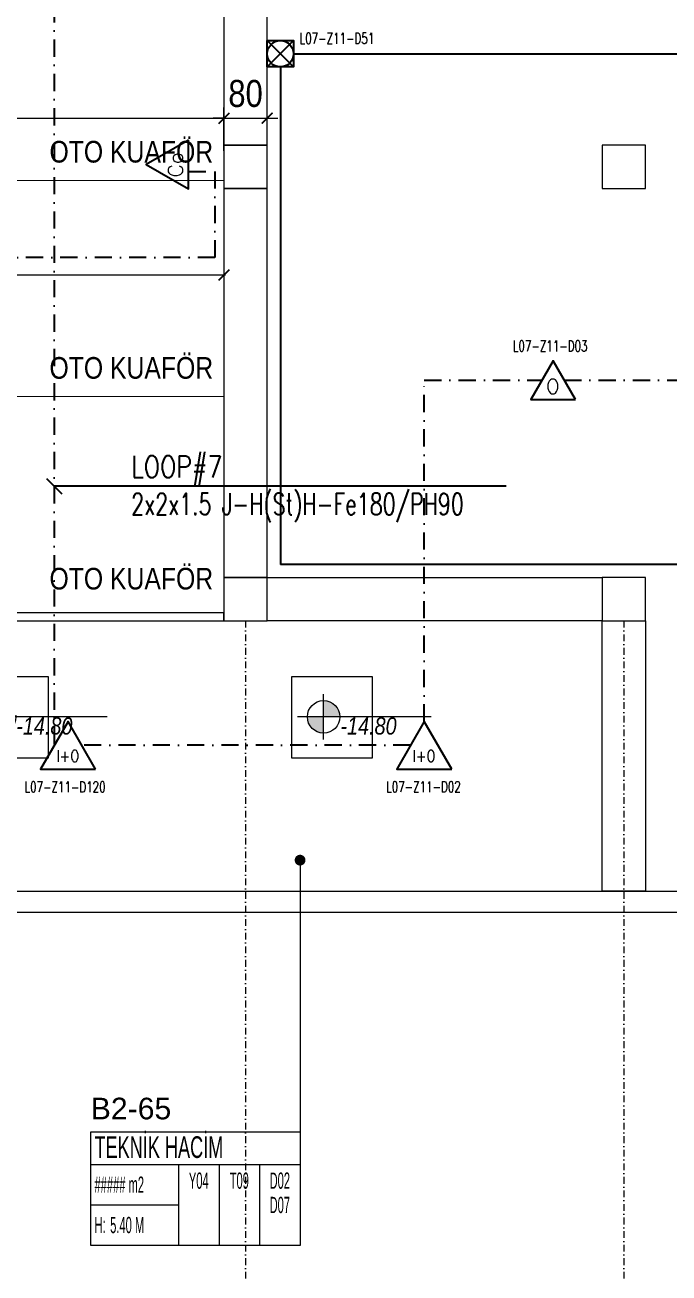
# Model space of a CAD drawing. Header units: metres. Extents: x -19121 to 152404, y -12107 to 29421.
# Drawn here: x 8772 to 9964, y -1207 to 1103 of the extents above; entities that cross this region are included whole.
import ezdxf
from ezdxf.enums import TextEntityAlignment as Align

# ---------------------------------------------------------------- set-up
doc = ezdxf.new("R2010")
doc.units = ezdxf.units.M
doc.header["$LTSCALE"] = 50
doc.header["$MEASUREMENT"] = 0
for name, pattern in [('DASHDOT', [25.4, 12.7, -6.35, 0, -6.35]), ('DASHDOT2', [0.5, 0.25, -0.125, 0, -0.125]), ('HIDDEN', [0.375, 0.25, -0.125])]:
    doc.linetypes.add(name, pattern=pattern)
doc.layers.get('0').update_dxf_attribs({"color": 9, "lineweight": 9})
for name, color, linetype, lineweight in [('00', 9, 'Continuous', 9), ('01', 9, 'Continuous', 9), ('06D', 9, 'Continuous', 9), ('21', 9, 'Continuous', 9), ('21_mahal200', 9, 'Continuous', 9), ('24', 9, 'DASHDOT2', 9), ('25', 9, 'Continuous', 9), ('E-DEDEKTÖR NUMARALARI', 20, 'Continuous', 30), ('E-DUVAR TİPİ FLAŞÖR', 7, 'Continuous', 30), ('E-KABLO', 7, 'Continuous', 30), ('E-KARBONMONOKSİT DEDEKTÖRÜ', 7, 'Continuous', 30), ('E-KOMBİNE DEDEKTÖR (ISI+OPTİK DUMAN)', 7, 'Continuous', 30), ('E-OPTİK DUMAN DEDEKTÖRÜ', 7, 'Continuous', 30), ('E-YAZI', 7, 'Continuous', 30)]:
    doc.layers.add(name, color=color, linetype=linetype, lineweight=lineweight)
doc.styles.add('Arial', font='arial.ttf', dxfattribs={"height": 2.5})
doc.styles.add('E-YAZI', font='txttw.shx', dxfattribs={"height": 200})
doc.styles.add('MuuM_TEXT-ITALIC', font='ARIALNI.TTF')
doc.styles.add('MuuM_TEXT-STANDART', font='ARIALN.TTF')
doc.dimstyles.new('MuuM_DIM200', dxfattribs={"dimscale": 20, "dimtxt": 2, "dimasz": 1, "dimexe": 1, "dimexo": 1, "dimgap": 1, "dimtad": 1, "dimdec": 1, "dimrnd": 0.5, "dimdsep": 46, "dimtxsty": 'MuuM_TEXT-STANDART', "dimblk": 'ARCHTICK', "dimcen": 0, "dimdle": 0.15, "dimclrd": 256, "dimclre": 256, "dimclrt": 256, "dimadec": 0, "dimazin": 0, "dimtfac": 5, "dimtdec": 1, "dimtix": 1, "dimtmove": 2, "dimatfit": 3, "dimldrblk": 'DOT', "dimfxl": 3, "dimfxlon": 1, "dimtolj": 1, "dimlwd": -1, "dimlwe": -1, "dimarcsym": 0})

# ---------------------------------------------------------------- blocks, each defined once
blk = doc.blocks.new('p-akslar_yeni')
at = {"layer": '24'}
for points in [[(15595, -8575), (15595, -11897.2)], [(16295, -8575), (16295, -11897.2)]]:
    blk.add_lwpolyline(points, dxfattribs=at)
blk = doc.blocks.new('100_OPTİK DUMAN DEDEKTÖRÜ 085')
at = {"layer": 'E-OPTİK DUMAN DEDEKTÖRÜ', "color": 4}
blk.add_lwpolyline([(2.06, 0), (0, 3.57), (-2.06, 0)], close=True, dxfattribs=at)
at = {"layer": 'E-OPTİK DUMAN DEDEKTÖRÜ', "color": 3, "style": 'E-YAZI'}
blk.add_text('O', height=1.36, dxfattribs=at).set_placement((-0.02, 1.2), align=Align.MIDDLE)
blk = doc.blocks.new('100_DUVAR TİPİ FLAŞÖR 085')
at = {"layer": 'E-DUVAR TİPİ FLAŞÖR', "color": 4}
blk.add_line((-1.22, 2.45), (1.22, 0), dxfattribs=at)
blk.add_lwpolyline([(-1.22, 0), (-1.22, 2.45), (1.22, 2.45), (1.22, 0)], close=True, dxfattribs=at)
blk.add_lwpolyline([(1.22, 2.45), (-1.22, 0)], dxfattribs=at)
blk.add_circle((0, 1.22), 1.22, dxfattribs=at)
blk = doc.blocks.new('100_KOMBİNE DEDEKTÖR (ISI+OPTİK DUMAN) 085')
at = {"layer": 'E-KOMBİNE DEDEKTÖR (ISI+OPTİK DUMAN)', "color": 4}
blk.add_lwpolyline([(2.55, 0), (0, 4.42), (-2.55, 0)], close=True, dxfattribs=at)
at = {"layer": 'E-KOMBİNE DEDEKTÖR (ISI+OPTİK DUMAN)', "color": 3, "style": 'E-YAZI', "width": 0.8}
blk.add_text('I+O', height=1.102, dxfattribs=at).set_placement((-0.02, 1.22), align=Align.MIDDLE)
blk = doc.blocks.new('100_KARBONMONOKSİT DEDEKTÖRÜ 085')
at = {"layer": 'E-KARBONMONOKSİT DEDEKTÖRÜ', "color": 4}
blk.add_lwpolyline([(2.26, 0), (0, 3.92), (-2.26, 0)], close=True, dxfattribs=at)
at = {"layer": 'E-KARBONMONOKSİT DEDEKTÖRÜ', "color": 3, "style": 'E-YAZI'}
blk.add_text('Co', height=1.36, dxfattribs=at).set_placement((-0.02, 1.2), align=Align.MIDDLE)
blk = doc.blocks.new('p-kolon_80x80')
blk.add_lwpolyline([(-40, -40), (40, -40), (40, 40), (-40, 40)], close=True)
blk = doc.blocks.new('2.bod.sitatik')
at = {"layer": '01'}
for points in [[(9140, -8630), (9220, -8630), (9220, -8550), (9140, -8550)], [(9840, -8630), (9920, -8630), (9920, -8550), (9840, -8550)]]:
    blk.add_lwpolyline(points, close=True, dxfattribs=at)
for p in [(9180, -7790), (9880, -7790)]:
    blk.add_blockref('p-kolon_80x80', p, dxfattribs=at)
blk = doc.blocks.new('P-KURANGLEZ')
at = {"layer": '01'}
blk.add_lwpolyline([(7525, -500), (12385, -500), (12385, -5), (12385, 0), (12425, 0), (12425, -540), (7525, -540)], close=True, dxfattribs=at)
blk = doc.blocks.new('_ArchTick')
at = {"color": 0, "linetype": 'ByBlock', "const_width": 0.15}
blk.add_lwpolyline([(-0.5, -0.5), (0.5, 0.5)], dxfattribs=at)
blk = doc.blocks.new('*D434')
at = {"layer": '25', "transparency": 16777216}
for p, q in [((7525, -32440.8), (7525, -32360.8)), ((9140, -32440.8), (9140, -32360.8)), ((7522, -32380.8), (9143, -32380.8))]:
    blk.add_line(p, q, dxfattribs=at)
at = {"layer": '25', "transparency": 16777216, "xscale": 20, "yscale": 20, "zscale": 20, "rotation": 180}
blk.add_blockref('_ArchTick', (7525, -32380.8), dxfattribs=at)
at = {"layer": '25', "transparency": 16777216, "xscale": 20, "yscale": 20, "zscale": 20}
blk.add_blockref('_ArchTick', (9140, -32380.8), dxfattribs=at)
at = {"layer": '25', "transparency": 16777216, "insert": (8332.5, -32335.2), "char_height": 50, "attachment_point": 5, "style": 'MuuM_TEXT-STANDART'}
blk.add_mtext('\\A1;1615', dxfattribs=at)
blk = doc.blocks.new('_Dot')
at = {"color": 0, "linetype": 'ByBlock', "lineweight": -2}
blk.add_line((-0.5, 0), (-1, 0), dxfattribs=at)
at = {"color": 0, "linetype": 'ByBlock', "const_width": 0.5}
blk.add_lwpolyline([(-0.25, 0, 1), (0.25, 0, 1)], format="xyb", close=True, dxfattribs=at)
blk = doc.blocks.new('*D435')
at = {"layer": '25', "transparency": 16777216}
for p, q in [((9140, -32440.8), (9140, -32360.8)), ((9220, -32410.8), (9220, -32360.8)), ((9140, -32380.8), (9120, -32380.8)), ((9140, -32380.8), (9220, -32380.8)), ((9220, -32380.8), (9240, -32380.8))]:
    blk.add_line(p, q, dxfattribs=at)
at = {"layer": '25', "transparency": 16777216, "xscale": 20, "yscale": 20, "zscale": 20}
blk.add_blockref('_ArchTick', (9140, -32380.8), dxfattribs=at)
at = {"layer": '25', "transparency": 16777216, "xscale": 20, "yscale": 20, "zscale": 20, "rotation": 180}
blk.add_blockref('_ArchTick', (9220, -32380.8), dxfattribs=at)
at = {"layer": '25', "transparency": 16777216, "insert": (9180, -32335.2), "char_height": 50, "attachment_point": 5, "style": 'MuuM_TEXT-STANDART'}
blk.add_mtext('\\A1;80', dxfattribs=at)
blk = doc.blocks.new('*D438')
at = {"layer": '25', "transparency": 16777216}
for p, q in [((9140, -32610.8), (9140, -32690.8)), ((6820, -32730.8), (6820, -32650.8)), ((6817, -32670.8), (9143, -32670.8))]:
    blk.add_line(p, q, dxfattribs=at)
at = {"layer": '25', "transparency": 16777216, "xscale": 20, "yscale": 20, "zscale": 20, "rotation": 180}
blk.add_blockref('_ArchTick', (6820, -32670.8), dxfattribs=at)
at = {"layer": '25', "transparency": 16777216, "xscale": 20, "yscale": 20, "zscale": 20}
blk.add_blockref('_ArchTick', (9140, -32670.8), dxfattribs=at)
at = {"layer": '25', "transparency": 16777216, "insert": (7980, -32625.3), "char_height": 50, "attachment_point": 5, "style": 'MuuM_TEXT-STANDART'}
blk.add_mtext('\\A1;2320', dxfattribs=at)
blk = doc.blocks.new('0_elevationtarget-p-bk')
h = blk.add_hatch(color=250)
h.paths.add_polyline_path([(1.88, 0, 0.414214), (0, 1.88), (0, 0)])
h.paths.add_polyline_path([(0, 0), (-1.88, 0, 0.414214), (0, -1.88)])
blk.add_line((0, -2.62), (0, 2.62))
blk.add_lwpolyline([(12.45, 0), (-3, 0)])
blk.add_circle((0, 0), 1.88)
at = {"style": 'Arial'}
blk.add_attdef('BITMISKOT', text='', height=2, dxfattribs=at).set_placement((4.5, 0), align=Align.BOTTOM_LEFT)
at = {"style": 'MuuM_TEXT-ITALIC'}
blk.add_attdef('FINISHINGFLOORLEVEL', text='', height=2, dxfattribs=at).set_placement((4.5, -0.59), align=Align.TOP_LEFT)
blk = doc.blocks.new('p-işyeri')
at = {"color": 0, "const_width": 2}
blk.add_lwpolyline([(200, 0), (200, 700), (-200, 700), (-200, 0)], close=True, dxfattribs=at)
blk = doc.blocks.new('0_roomno2')
blk.add_lwpolyline([(19.38, -10.5), (0, -10.5), (0, 0), (19.38, 0)], close=True)
for points in [[(0, -3), (19.38, -3)], [(8.12, -3), (8.12, -10.5)], [(11.88, -3), (11.88, -10.5)], [(15.62, -3), (15.62, -10.5)], [(0, -6.75), (8.12, -6.75)]]:
    blk.add_lwpolyline(points)
at = {"style": 'MuuM_TEXT-STANDART', "width": 0.6}
blk.add_text('H:', height=1.5, dxfattribs=at).set_placement((0.35, -8.61), align=Align.MIDDLE_LEFT)
at = {"style": 'Arial'}
blk.add_attdef('ODANO', (0, 1.17), '', height=2, dxfattribs=at)
blk.add_attdef('MEKANADI', text='', height=2, dxfattribs=at).set_placement((0.35, -3), align=Align.BOTTOM_LEFT)
at = {"style": 'MuuM_TEXT-STANDART', "width": 0.6}
for tag, p in [('M2', (0.35, -4.88)), ('TEMIZTAVANYUKSEKLIGI', (1.8, -8.61))]:
    blk.add_attdef(tag, text='', height=1.5, dxfattribs=at).set_placement(p, align=Align.MIDDLE_LEFT)
for tag, p in [('YER01', (10, -4.5)), ('TAVAN01', (13.75, -4.5)), ('DUVAR01', (17.5, -4.5)), ('YER02', (10, -6.75)), ('TAVAN02', (13.75, -6.75)), ('DUVAR02', (17.5, -6.75)), ('YER03', (10, -9)), ('TAVAN03', (13.75, -9)), ('DUVAR03', (17.5, -9))]:
    blk.add_attdef(tag, text='', height=1.5, dxfattribs=at).set_placement(p, align=Align.MIDDLE_CENTER)
blk = doc.blocks.new('2.bod.Mimari')
at = {"layer": '00'}
for points in [[(9220, -7750), (9220, -7030), (9140, -7030), (9140, -7750)], [(9220, -8550), (9220, -7830), (9140, -7830), (9140, -8550)], [(8700, -8630), (9140, -8630), (9140, -8615), (8700, -8615)]]:
    blk.add_lwpolyline(points, close=True, dxfattribs=at)
for points in [[(9220, -8550), (9840, -8550), (9840, -8630), (9220, -8630), (9220, -8550)], [(9920, -8630), (9920, -9130), (9840, -9130), (9840, -8630), (9915, -8630)]]:
    blk.add_lwpolyline(points, dxfattribs=at)
at = {"layer": '06D'}
for points in [[(8665, -8883.51), (8815, -8883.51), (8815, -8733.51), (8665, -8733.51)], [(9265, -8883.51), (9415, -8883.51), (9415, -8733.51), (9265, -8733.51)]]:
    blk.add_lwpolyline(points, close=True, dxfattribs=at)
at = {"layer": '01'}
blk.add_blockref('P-KURANGLEZ', (0, -8630), dxfattribs=at)
at = {"layer": '06D', "color": 89, "linetype": 'HIDDEN', "true_color": 0x2e4d23, "rotation": 90}
for p in [(9140, -7615), (9140, -8015), (9140, -8415)]:
    blk.add_blockref('p-işyeri', p, dxfattribs=at)
at = {"layer": '21'}
ref = blk.add_blockref('0_elevationtarget-p-bk', (8724.43, -8807.68), dxfattribs=dict(at, xscale=16, yscale=16, zscale=16))
ref.add_attrib('FINISHINGFLOORLEVEL', '-14.80', dxfattribs={"layer": '0', "height": 32, "style": 'MuuM_TEXT-ITALIC'}).set_placement((8755.64, -8808.51), align=Align.TOP_LEFT)
ref = blk.add_blockref('0_elevationtarget-p-bk', (9324.43, -8807.68), dxfattribs=dict(at, xscale=16, yscale=16, zscale=16))
ref.add_attrib('FINISHINGFLOORLEVEL', '-14.80', dxfattribs={"layer": '0', "height": 32, "style": 'MuuM_TEXT-ITALIC'}).set_placement((9355.64, -8808.51), align=Align.TOP_LEFT)
at = {"layer": '21_mahal200'}
ref = blk.add_blockref('0_roomno2', (8893.39, -9575.88), dxfattribs=dict(at, xscale=20, yscale=20, zscale=20))
ref.add_attrib('ODANO', 'B2-65', (8893.39, -9552.48), dxfattribs={"layer": '0', "height": 40, "style": 'Arial'})
ref.add_attrib('MEKANADI', 'TEKNİK HACİM', dxfattribs={"layer": '0', "height": 40, "style": 'Arial', "width": 0.6}).set_placement((8900.39, -9635.88), align=Align.BOTTOM_LEFT)
ref.add_attrib('M2', '##### m2', dxfattribs={"layer": '0', "height": 30, "style": 'MuuM_TEXT-STANDART', "width": 0.6}).set_placement((8900.39, -9673.38), align=Align.MIDDLE_LEFT)
ref.add_attrib('TEMIZTAVANYUKSEKLIGI', '5.40 M', dxfattribs={"layer": '0', "height": 30, "style": 'MuuM_TEXT-STANDART', "width": 0.6}).set_placement((8929.39, -9748.04), align=Align.MIDDLE_LEFT)
ref.add_attrib('YER01', 'Y04', dxfattribs={"layer": '0', "height": 30, "style": 'MuuM_TEXT-STANDART', "width": 0.6}).set_placement((9093.39, -9665.88), align=Align.MIDDLE_CENTER)
ref.add_attrib('TAVAN01', 'T09', dxfattribs={"layer": '0', "height": 30, "style": 'MuuM_TEXT-STANDART', "width": 0.6}).set_placement((9168.39, -9665.88), align=Align.MIDDLE_CENTER)
ref.add_attrib('DUVAR01', 'D02', dxfattribs={"layer": '0', "height": 30, "style": 'MuuM_TEXT-STANDART', "width": 0.6}).set_placement((9243.39, -9665.88), align=Align.MIDDLE_CENTER)
ref.add_attrib('DUVAR02', 'D07', dxfattribs={"layer": '0', "height": 30, "style": 'MuuM_TEXT-STANDART', "width": 0.6}).set_placement((9243.39, -9710.88), align=Align.MIDDLE_CENTER)
at = {"layer": '21', "style": 'MuuM_TEXT-STANDART'}
for p in [(8817.08, -7793.96), (8817.08, -8193.96), (8817.08, -8583.96)]:
    blk.add_text('OTO KUAFÖR', height=40, dxfattribs=at).set_placement(p, align=Align.BOTTOM_LEFT)
at = {"layer": '25'}
for base, p1, p2, picture, middle in [((9140, -7699.98), (7525, -7959.4), (9140, -7830), '*D434', (8332.5, -7654.45)), ((9220, -7699.98), (9140, -7830), (9220, -7750), '*D435', (9180, -7654.45)), ((9140, -7990), (6820, -8249.42), (9140, -7830), '*D438', (7980, -7944.47))]:
    dim = blk.add_linear_dim(base=base, p1=p1, p2=p2, dimstyle='MuuM_DIM200', override={"dimtxt": 2.5}, dxfattribs=at)
    dim.commit()
    dim.dimension.update_dxf_attribs({"geometry": picture, "text_midpoint": middle, "insert": (0, 24680.79)})
at = {"layer": '21_mahal200'}
blk.add_leader([(9280.89, -9072.91), (9280.89, -9575.88)], dimstyle='MuuM_DIM200', override={"dimasz": 1, "dimfxl": 10}, dxfattribs=at)

msp = doc.modelspace()

# ---------------------------------------------------------------- linework, layer by layer
at = {"layer": 'E-KABLO', "color": 6, "linetype": 'DASHDOT', "ltscale": 0.05}
for p, q in [((8825.98, 1520.84), (8825.98, -230.31)), ((9510.73, 445.45), (9728.6, 445.45)), ((9510.73, -186.15), (9510.73, 445.45)), ((9769.77, 445.45), (10690.78, 445.45)), ((9485.23, -230.31), (8876.97, -230.31))]:
    msp.add_line(p, q, dxfattribs=at)
at = {"layer": 'E-KABLO', "color": 5, "linetype": 'Continuous', "ltscale": 0.05}
for p, q in [((9268.88, 1049.49), (11254.88, 1049.49)), ((9244.4, 1025.01), (9244.4, 104.48)), ((10555.52, 104.48), (9244.4, 104.48))]:
    msp.add_line(p, q, dxfattribs=at)
at = {"layer": 'E-KABLO', "color": 3, "linetype": 'DASHDOT', "ltscale": 0.05}
for p, q in [((9074.43, 831.5), (9123.31, 831.5)), ((9123.31, 831.5), (9123.31, 672.4)), ((9123.31, 672.4), (8380, 672.4))]:
    msp.add_line(p, q, dxfattribs=at)
at = {"layer": 'E-KABLO'}
msp.add_line((8811.84, 263.26), (8840.12, 234.98), dxfattribs=at)
msp.add_lwpolyline([(9662.64, 249.12), (8825.98, 249.12)], dxfattribs=at)

# ---------------------------------------------------------------- block references
for name in ['2.bod.sitatik', '2.bod.Mimari']:
    msp.add_blockref(name, (0, 8630))
at = {"layer": '24'}
msp.add_blockref('p-akslar_yeni', (-6415, 8575), dxfattribs=at)
at = {"layer": 'E-DUVAR TİPİ FLAŞÖR', "xscale": 20, "yscale": 20, "zscale": 20}
msp.add_blockref('100_DUVAR TİPİ FLAŞÖR 085', (9244.4, 1025.01), dxfattribs=at)
at = {"layer": 'E-KARBONMONOKSİT DEDEKTÖRÜ', "color": 4, "xscale": 20, "yscale": 20, "zscale": 20, "rotation": 89.9999999055134}
msp.add_blockref('100_KARBONMONOKSİT DEDEKTÖRÜ 085', (9074.43, 844.31), dxfattribs=at)
at = {"layer": 'E-KOMBİNE DEDEKTÖR (ISI+OPTİK DUMAN)', "xscale": 20, "yscale": 20, "zscale": 20}
for p in [(8851.48, -274.47), (9510.73, -274.47)]:
    msp.add_blockref('100_KOMBİNE DEDEKTÖR (ISI+OPTİK DUMAN) 085', p, dxfattribs=at)
at = {"layer": 'E-OPTİK DUMAN DEDEKTÖRÜ', "xscale": 20, "yscale": 20, "zscale": 20}
msp.add_blockref('100_OPTİK DUMAN DEDEKTÖRÜ 085', (9749.19, 409.8), dxfattribs=at)

# ---------------------------------------------------------------- texts
at = {"layer": 'E-DEDEKTÖR NUMARALARI', "style": 'E-YAZI', "width": 0.7}
for s, p in [('L07-Z11-D51', (9280.2, 1067.79)), ('L07-Z11-D03', (9674.87, 498.56)), ('L07-Z11-D120', (8770.98, -317.32)), ('L07-Z11-D02', (9440.33, -317.13))]:
    msp.add_text(s, height=20, dxfattribs=at).set_placement(p)
at = {"layer": 'E-YAZI', "color": 3, "style": 'E-YAZI'}
for s, width, p in [('LOOP#7', 0.8, (8968.24, 265.12)), ('2x2x1.5 J-H(St)H-Fe180/PH90', 0.7, (8968.24, 196.09))]:
    msp.add_text(s, height=40, dxfattribs=dict(at, width=width)).set_placement(p)

doc.saveas('drawing.dxf')
